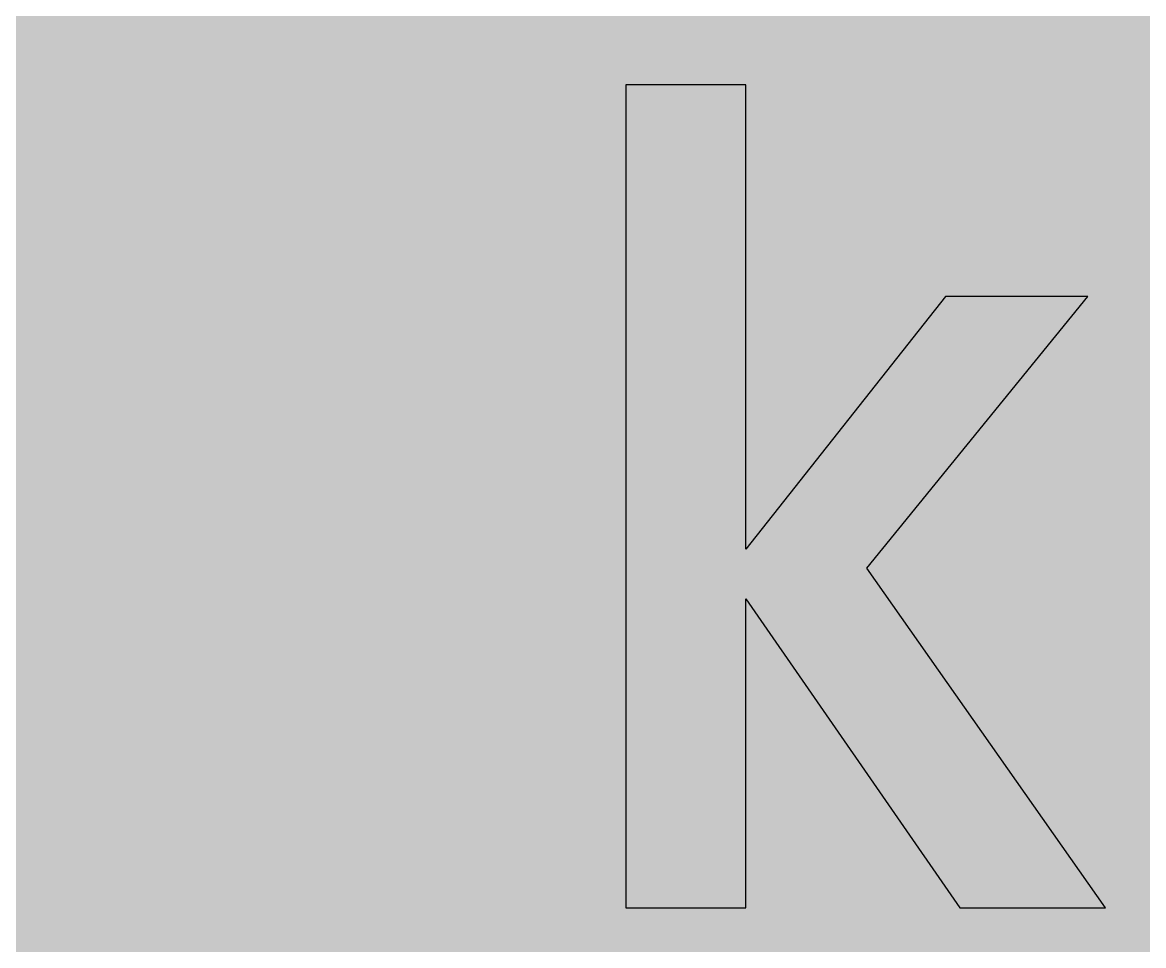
# Model space of a CAD drawing. Header units: millimetres. Extents: x 0 to 212, y 0 to 116.
# Drawn here: x 46.9 to 97.4, y 41.6 to 83.1 of the extents above; entities that cross this region are included whole.
import ezdxf

# ---------------------------------------------------------------- set-up
doc = ezdxf.new("R2010")
doc.units = ezdxf.units.MM

msp = doc.modelspace()

# ---------------------------------------------------------------- hatches: boundary and pattern name
for color, points in [(254, [(14.1633, 0.0536), (13.9878, 0.0533), (13.8125, 0.0559), (13.6373, 0.061), (13.462, 0.0686), (13.2893, 0.0787), (13.114, 0.0914), (12.9413, 0.1041), (12.7686, 0.1219), (12.5959, 0.1397), (12.4231, 0.16), (12.2504, 0.1829), (12.0777, 0.2057), (11.9075, 0.2337), (11.7373, 0.2616), (11.5672, 0.2921), (11.397, 0.3251), (11.2268, 0.3607), (11.0592, 0.3988), (10.8915, 0.4369), (10.7239, 0.4775), (10.5562, 0.5207), (10.3886, 0.5664), (10.2235, 0.6121), (10.0584, 0.6629), (9.8933, 0.7137), (9.7307, 0.7671), (9.5682, 0.8204), (9.4056, 0.8788), (9.2431, 0.9373), (9.083, 0.9982), (8.923, 1.0617), (8.763, 1.1252), (8.6055, 1.1938), (8.4455, 1.2624), (8.2906, 1.331), (8.1331, 1.4046), (7.9781, 1.4783), (7.8232, 1.5545), (7.6708, 1.6332), (7.5184, 1.7145), (7.366, 1.7958), (7.2161, 1.8796), (7.0663, 1.966), (6.919, 2.0523), (6.7716, 2.1438), (6.6243, 2.2352), (6.4795, 2.3266), (6.3348, 2.4232), (6.19, 2.5197), (6.0477, 2.6187), (5.908, 2.7178), (5.7683, 2.8194), (5.6286, 2.9235), (5.4915, 3.0302), (5.3543, 3.1369), (5.2197, 3.2461), (5.0851, 3.3579), (4.953, 3.4722), (4.8209, 3.5865), (4.6914, 3.7033), (4.5644, 3.8202), (4.4348, 3.9395), (4.3104, 4.0615), (4.1859, 4.1859), (4.0615, 4.3104), (3.9395, 4.4348), (3.8202, 4.5618), (3.7033, 4.6914), (3.5865, 4.8209), (3.4722, 4.953), (3.3579, 5.0851), (3.2487, 5.2197), (3.1369, 5.3543), (3.0302, 5.4915), (2.9235, 5.6286), (2.8194, 5.7683), (2.7178, 5.908), (2.6187, 6.0477), (2.5197, 6.19), (2.4232, 6.3348), (2.3266, 6.477), (2.2352, 6.6243), (2.1438, 6.7691), (2.0523, 6.919), (1.966, 7.0663), (1.8796, 7.2161), (1.7958, 7.366), (1.7145, 7.5184), (1.6332, 7.6708), (1.5545, 7.8232), (1.4783, 7.9781), (1.4046, 8.1331), (1.331, 8.2906), (1.2598, 8.4455), (1.1913, 8.603), (1.1252, 8.763), (1.0592, 8.923), (0.9982, 9.083), (0.9373, 9.2431), (0.8763, 9.4056), (0.8204, 9.5682), (0.7645, 9.7307), (0.7112, 9.8933), (0.6604, 10.0584), (0.6121, 10.2235), (0.5639, 10.3911), (0.5207, 10.5562), (0.4775, 10.7239), (0.4343, 10.8915), (0.3962, 11.0592), (0.3607, 11.2268), (0.3251, 11.397), (0.2921, 11.5672), (0.2616, 11.7373), (0.2311, 11.9075), (0.2057, 12.0802), (0.1803, 12.2504), (0.1575, 12.4231), (0.1372, 12.5959), (0.1194, 12.7686), (0.1041, 12.9413), (0.0889, 13.1166), (0.0787, 13.2893), (0.0686, 13.4645), (0.061, 13.6373), (0.0559, 13.8125), (0.0508, 13.9878), (0.0508, 14.163), (0.0522, 102.3592), (0.0508, 102.5322), (0.0559, 102.7074), (0.061, 102.8827), (0.0686, 103.058), (0.0787, 103.2307), (0.0889, 103.4059), (0.1041, 103.5787), (0.1194, 103.7514), (0.1372, 103.9241), (0.1575, 104.0968), (0.1803, 104.2695), (0.2057, 104.4423), (0.2311, 104.6124), (0.2616, 104.7826), (0.2921, 104.9528), (0.3251, 105.123), (0.3607, 105.2932), (0.3962, 105.4608), (0.4343, 105.6284), (0.4775, 105.7961), (0.5207, 105.9637), (0.5639, 106.1314), (0.6121, 106.2965), (0.6604, 106.4616), (0.7112, 106.6267), (0.7645, 106.7892), (0.8204, 106.9518), (0.8763, 107.1143), (0.9373, 107.2769), (0.9982, 107.4369), (1.0592, 107.5969), (1.1252, 107.757), (1.1913, 107.9144), (1.2598, 108.0745), (1.331, 108.2294), (1.4046, 108.3869), (1.4783, 108.5418), (1.5545, 108.6968), (1.6332, 108.8492), (1.7145, 109.0016), (1.7958, 109.154), (1.8796, 109.3038), (1.966, 109.4537), (2.0523, 109.601), (2.1438, 109.7483), (2.2352, 109.8956), (2.3266, 110.0404), (2.4232, 110.1852), (2.5197, 110.33), (2.6187, 110.4722), (2.7178, 110.6119), (2.8194, 110.7516), (2.9235, 110.8913), (3.0302, 111.0285), (3.1369, 111.1656), (3.2487, 111.3003), (3.3579, 111.4349), (3.4722, 111.567), (3.5865, 111.699), (3.7033, 111.8286), (3.8202, 111.9556), (3.9395, 112.0851), (4.0615, 112.2096), (4.1859, 112.334), (4.3104, 112.4585), (4.4348, 112.5804), (4.5644, 112.6998), (4.6914, 112.8166), (4.8209, 112.9335), (4.953, 113.0478), (5.0851, 113.1621), (5.2197, 113.2713), (5.3543, 113.3831), (5.4915, 113.4897), (5.6286, 113.5964), (5.7683, 113.7006), (5.908, 113.8022), (6.0477, 113.9012), (6.19, 114.0003), (6.3348, 114.0968), (6.4795, 114.1933), (6.6243, 114.2848), (6.7716, 114.3762), (6.919, 114.4676), (7.0663, 114.554), (7.2161, 114.6404), (7.366, 114.7242), (7.5184, 114.8055), (7.6708, 114.8867), (7.8232, 114.9655), (7.9781, 115.0417), (8.1331, 115.1153), (8.2906, 115.189), (8.4455, 115.2601), (8.6055, 115.3287), (8.763, 115.3947), (8.923, 115.4608), (9.083, 115.5217), (9.2431, 115.5827), (9.4056, 115.6437), (9.5682, 115.6995), (9.7307, 115.7554), (9.8933, 115.8088), (10.0584, 115.8596), (10.2235, 115.9078), (10.3886, 115.9561), (10.5562, 115.9993), (10.7239, 116.0424), (10.8915, 116.0856), (11.0592, 116.1237), (11.2268, 116.1593), (11.397, 116.1948), (11.5672, 116.2279), (11.7373, 116.2583), (11.9075, 116.2888), (12.0777, 116.3142), (12.2504, 116.3396), (12.4231, 116.3625), (12.5959, 116.3828), (12.7686, 116.4006), (12.9413, 116.4158), (13.114, 116.4311), (13.2893, 116.4412), (13.462, 116.4514), (13.6373, 116.459), (13.8125, 116.4641), (13.9878, 116.4692), (14.163, 116.4692), (197.6078, 116.4703), (197.7822, 116.4692), (197.9574, 116.4641), (198.1327, 116.459), (198.3054, 116.4514), (198.4807, 116.4412), (198.6534, 116.4311), (198.8287, 116.4158), (199.0014, 116.4006), (199.1741, 116.3828), (199.3468, 116.3625), (199.5195, 116.3396), (199.6897, 116.3142), (199.8624, 116.2888), (200.0326, 116.2583), (200.2028, 116.2279), (200.373, 116.1948), (200.5432, 116.1593), (200.7108, 116.1237), (200.8784, 116.0856), (201.0461, 116.0424), (201.2137, 115.9993), (201.3788, 115.9561), (201.5465, 115.9078), (201.7116, 115.8596), (201.8767, 115.8088), (202.0392, 115.7554), (202.2018, 115.6995), (202.3643, 115.6437), (202.5269, 115.5827), (202.6869, 115.5217), (202.8469, 115.4608), (203.007, 115.3947), (203.167, 115.3287), (203.3245, 115.2601), (203.4794, 115.189), (203.6369, 115.1153), (203.7918, 115.0417), (203.9468, 114.9655), (204.0992, 114.8867), (204.2516, 114.8055), (204.404, 114.7242), (204.5538, 114.6404), (204.7037, 114.554), (204.8535, 114.4676), (205.0009, 114.3762), (205.1456, 114.2848), (205.293, 114.1933), (205.4352, 114.0968), (205.58, 114.0003), (205.7222, 113.9012), (205.8619, 113.8022), (206.0016, 113.7006), (206.1413, 113.5964), (206.2785, 113.4897), (206.4156, 113.3831), (206.5503, 113.2713), (206.6849, 113.1621), (206.817, 113.0478), (206.949, 112.9335), (207.0786, 112.8166), (207.2081, 112.6998), (207.3351, 112.5804), (207.4596, 112.4585), (207.584, 112.334), (207.7085, 112.2096), (207.8304, 112.0851), (207.9498, 111.9556), (208.0666, 111.8286), (208.1835, 111.699), (208.2978, 111.567), (208.4121, 111.4349), (208.5238, 111.3003), (208.6331, 111.1656), (208.7397, 111.0285), (208.8464, 110.8913), (208.9506, 110.7516), (209.0522, 110.6119), (209.1512, 110.4722), (209.2503, 110.33), (209.3468, 110.1852), (209.4433, 110.0404), (209.5348, 109.8956), (209.6262, 109.7483), (209.7176, 109.601), (209.804, 109.4537), (209.8904, 109.3038), (209.9742, 109.154), (210.0555, 109.0016), (210.1367, 108.8492), (210.2155, 108.6968), (210.2917, 108.5418), (210.3653, 108.3869), (210.439, 108.2294), (210.5076, 108.0745), (210.5762, 107.9144), (210.6447, 107.757), (210.7082, 107.5969), (210.7717, 107.4369), (210.8327, 107.2769), (210.8911, 107.1143), (210.9495, 106.9518), (211.0029, 106.7892), (211.0562, 106.6267), (211.107, 106.4616), (211.1578, 106.2965), (211.2035, 106.1314), (211.2493, 105.9637), (211.2924, 105.7961), (211.3331, 105.6284), (211.3712, 105.4608), (211.4093, 105.2932), (211.4448, 105.123), (211.4779, 104.9528), (211.5083, 104.7826), (211.5363, 104.6124), (211.5642, 104.4423), (211.5871, 104.2695), (211.6099, 104.0968), (211.6303, 103.9241), (211.648, 103.7514), (211.6658, 103.5787), (211.6785, 103.4059), (211.6912, 103.2307), (211.7014, 103.058), (211.709, 102.8827), (211.7141, 102.7074), (211.7166, 102.5322), (211.7166, 102.3569), (211.7189, 14.1647), (211.7166, 13.9878), (211.7141, 13.8125), (211.709, 13.6373), (211.7014, 13.4645), (211.6912, 13.2893), (211.6785, 13.1166), (211.6658, 12.9413), (211.648, 12.7686), (211.6303, 12.5959), (211.6099, 12.4231), (211.5871, 12.2504), (211.5642, 12.0802), (211.5363, 11.9075), (211.5083, 11.7373), (211.4779, 11.5672), (211.4448, 11.397), (211.4093, 11.2268), (211.3712, 11.0592), (211.3331, 10.8915), (211.2924, 10.7239), (211.2493, 10.5562), (211.2035, 10.3911), (211.1578, 10.2235), (211.107, 10.0584), (211.0562, 9.8933), (211.0029, 9.7307), (210.9495, 9.5682), (210.8911, 9.4056), (210.8327, 9.2431), (210.7717, 9.083), (210.7082, 8.923), (210.6447, 8.763), (210.5762, 8.603), (210.5076, 8.4455), (210.439, 8.2906), (210.3653, 8.1331), (210.2917, 7.9781), (210.2155, 7.8232), (210.1367, 7.6708), (210.0555, 7.5184), (209.9742, 7.366), (209.8904, 7.2161), (209.804, 7.0663), (209.7176, 6.919), (209.6262, 6.7691), (209.5348, 6.6243), (209.4433, 6.477), (209.3468, 6.3348), (209.2503, 6.19), (209.1512, 6.0477), (209.0522, 5.908), (208.9506, 5.7683), (208.8464, 5.6286), (208.7397, 5.4915), (208.6331, 5.3543), (208.5238, 5.2197), (208.4121, 5.0851), (208.2978, 4.953), (208.1835, 4.8209), (208.0666, 4.6914), (207.9498, 4.5618), (207.8304, 4.4348), (207.7085, 4.3104), (207.584, 4.1859), (207.4596, 4.0615), (207.3351, 3.9395), (207.2081, 3.8202), (207.0786, 3.7033), (206.949, 3.5865), (206.817, 3.4722), (206.6849, 3.3579), (206.5503, 3.2461), (206.4156, 3.1369), (206.2785, 3.0302), (206.1413, 2.9235), (206.0016, 2.8194), (205.8619, 2.7178), (205.7222, 2.6187), (205.58, 2.5197), (205.4352, 2.4232), (205.293, 2.3266), (205.1456, 2.2352), (205.0009, 2.1438), (204.8535, 2.0523), (204.7037, 1.966), (204.5538, 1.8796), (204.404, 1.7958), (204.2516, 1.7145), (204.0992, 1.6332), (203.9468, 1.5545), (203.7918, 1.4783), (203.6369, 1.4046), (203.4794, 1.331), (203.3245, 1.2624), (203.167, 1.1938), (203.007, 1.1252), (202.8469, 1.0617), (202.6869, 0.9982), (202.5269, 0.9373), (202.3643, 0.8788), (202.2018, 0.8204), (202.0392, 0.7671), (201.8767, 0.7137), (201.7116, 0.6629), (201.5465, 0.6121), (201.3788, 0.5664), (201.2137, 0.5207), (201.0461, 0.4775), (200.8784, 0.4369), (200.7108, 0.3988), (200.5432, 0.3607), (200.373, 0.3251), (200.2028, 0.2921), (200.0326, 0.2616), (199.8624, 0.2337), (199.6897, 0.2057), (199.5195, 0.1829), (199.3468, 0.16), (199.1741, 0.1397), (199.0014, 0.1219), (198.8287, 0.1041), (198.6534, 0.0914), (198.4807, 0.0787), (198.3054, 0.0686), (198.1327, 0.061), (197.9574, 0.0559), (197.7822, 0.0533), (197.6069, 0.0533)]), (59, [(79.5073, 43.2689), (79.5073, 57.1856), (89.1385, 43.2689), (95.6991, 43.2689), (84.9574, 58.5608), (94.9053, 70.7842), (88.5031, 70.7842), (79.5073, 59.4085), (79.5073, 80.3092), (74.1094, 80.3092), (74.1094, 43.2689)])]:
    msp.add_hatch(color=color).paths.add_polyline_path(points)
h = msp.add_hatch(color=59)
edge = h.paths.add_edge_path()
edge.add_line((57.0177, 42.7397), (57.2668, 42.7406))
edge.add_line((57.2668, 42.7406), (57.5158, 42.7457))
edge.add_line((57.5158, 42.7457), (57.7672, 42.7533))
edge.add_line((57.7672, 42.7533), (58.0136, 42.7634))
edge.add_line((58.0136, 42.7634), (58.2625, 42.7787))
edge.add_line((58.2625, 42.7787), (58.5089, 42.7965))
edge.add_line((58.5089, 42.7965), (58.7553, 42.8193))
edge.add_line((58.7553, 42.8193), (59.0017, 42.8447))
edge.add_line((59.0017, 42.8447), (59.2455, 42.8727))
edge.add_line((59.2455, 42.8727), (59.4868, 42.9057))
edge.add_line((59.4868, 42.9057), (59.7281, 42.9412))
edge.add_line((59.7281, 42.9412), (59.9669, 42.9793))
edge.add_line((59.9669, 42.9793), (60.2056, 43.0225))
edge.add_line((60.2056, 43.0225), (60.4418, 43.0708))
edge.add_line((60.4418, 43.0708), (60.6755, 43.1216))
edge.add_line((60.6755, 43.1216), (60.9092, 43.1749))
edge.add_line((60.9092, 43.1749), (61.1378, 43.2333))
edge.add_line((61.1378, 43.2333), (61.3664, 43.2968))
edge.add_line((61.3664, 43.2968), (61.5925, 43.3629))
edge.add_line((61.5925, 43.3629), (61.8134, 43.434))
edge.add_line((61.8134, 43.434), (62.0344, 43.5077))
edge.add_line((62.0344, 43.5077), (62.2529, 43.5864))
edge.add_line((62.2529, 43.5864), (62.4688, 43.6702))
edge.add_line((62.4688, 43.6702), (62.6796, 43.7566))
edge.add_line((62.6796, 43.7566), (62.8879, 43.848))
edge.add_line((62.8879, 43.848), (63.0961, 43.9445))
edge.add_line((63.0961, 43.9445), (63.2968, 44.0436))
edge.add_line((63.2968, 44.0436), (63.4975, 44.1477))
edge.add_line((63.4975, 44.1477), (63.693, 44.257))
edge.add_line((63.693, 44.257), (63.8861, 44.3713))
edge.add_line((63.8861, 44.3713), (64.074, 44.4881))
edge.add_line((64.074, 44.4881), (64.2595, 44.61))
edge.add_line((64.2595, 44.61), (64.4398, 44.737))
edge.add_line((64.4398, 44.737), (64.6176, 44.8691))
edge.add_line((64.6176, 44.8691), (64.7903, 45.0037))
edge.add_line((64.7903, 45.0037), (64.958, 45.146))
edge.add_line((64.958, 45.146), (65.1231, 45.2907))
edge.add_line((65.1231, 45.2907), (65.2831, 45.4431))
edge.add_line((65.2831, 45.4431), (65.438, 45.5981))
edge.add_line((65.438, 45.5981), (65.5879, 45.7581))
edge.add_line((65.5879, 45.7581), (65.7327, 45.9232))
edge.add_line((65.7327, 45.9232), (65.8749, 46.0934))
edge.add_line((65.8749, 46.0934), (66.0095, 46.2712))
edge.add_line((66.0095, 46.2712), (66.1391, 46.4515))
edge.add_line((66.1391, 46.4515), (66.2661, 46.6369))
edge.add_line((66.2661, 46.6369), (66.3854, 46.8274))
edge.add_line((66.3854, 46.8274), (66.4997, 47.023))
edge.add_line((66.4997, 47.023), (66.609, 47.2262))
edge.add_line((66.609, 47.2262), (66.7106, 47.432))
edge.add_line((66.7106, 47.432), (66.8071, 47.6453))
edge.add_line((66.8071, 47.6453), (66.8985, 47.8612))
edge.add_line((66.8985, 47.8612), (66.9849, 48.0847))
edge.add_line((66.9849, 48.0847), (67.0636, 48.3133))
edge.add_line((67.0636, 48.3133), (67.1373, 48.547))
edge.add_line((67.1373, 48.547), (67.2033, 48.7883))
edge.add_line((67.2033, 48.7883), (67.2617, 49.0322))
edge.add_line((67.2617, 49.0322), (67.3151, 49.2836))
edge.add_line((67.3151, 49.2836), (67.3633, 49.5402))
edge.add_line((67.3633, 49.5402), (67.4014, 49.8043))
edge.add_line((67.4014, 49.8043), (67.4345, 50.071))
edge.add_line((67.4345, 50.071), (67.4599, 50.3453))
edge.add_line((67.4599, 50.3453), (67.4776, 50.6273))
edge.add_line((67.4776, 50.6273), (67.4903, 50.9118))
edge.add_line((67.4903, 50.9118), (67.4929, 51.2039))
edge.add_line((67.4929, 51.2039), (67.4827, 51.6433))
edge.add_line((67.4827, 51.6433), (67.4548, 52.0675))
edge.add_line((67.4548, 52.0675), (67.4065, 52.4739))
edge.add_line((67.4065, 52.4739), (67.343, 52.865))
edge.add_line((67.343, 52.865), (67.2592, 53.2435))
edge.add_line((67.2592, 53.2435), (67.1601, 53.6067))
edge.add_line((67.1601, 53.6067), (67.0458, 53.9547))
edge.add_line((67.0458, 53.9547), (66.9138, 54.2925))
edge.add_line((66.9138, 54.2925), (66.769, 54.6151))
edge.add_line((66.769, 54.6151), (66.609, 54.925))
edge.add_line((66.609, 54.925), (66.4337, 55.2221))
edge.add_line((66.4337, 55.2221), (66.2483, 55.5092))
edge.add_line((66.2483, 55.5092), (66.0502, 55.7835))
edge.add_line((66.0502, 55.7835), (65.8393, 56.0476))
edge.add_line((65.8393, 56.0476), (65.6184, 56.2991))
edge.add_line((65.6184, 56.2991), (65.3847, 56.5429))
edge.add_line((65.3847, 56.5429), (65.1434, 56.7741))
edge.add_line((65.1434, 56.7741), (64.8919, 56.9976))
edge.add_line((64.8919, 56.9976), (64.6328, 57.211))
edge.add_line((64.6328, 57.211), (64.3636, 57.4167))
edge.add_line((64.3636, 57.4167), (64.0893, 57.6123))
edge.add_line((64.0893, 57.6123), (63.8073, 57.8002))
edge.add_line((63.8073, 57.8002), (63.5178, 57.9831))
edge.add_line((63.5178, 57.9831), (63.2231, 58.1558))
edge.add_line((63.2231, 58.1558), (62.926, 58.3235))
edge.add_line((62.926, 58.3235), (62.6212, 58.4835))
edge.add_line((62.6212, 58.4835), (62.3164, 58.6384))
edge.add_line((62.3164, 58.6384), (62.0039, 58.7883))
edge.add_line((62.0039, 58.7883), (61.6915, 58.9305))
edge.add_line((61.6915, 58.9305), (61.3791, 59.0702))
edge.add_line((61.3791, 59.0702), (61.0616, 59.2049))
edge.add_line((61.0616, 59.2049), (60.7466, 59.3344))
edge.add_line((60.7466, 59.3344), (60.4317, 59.4614))
edge.add_line((60.4317, 59.4614), (60.1142, 59.5833))
edge.add_line((60.1142, 59.5833), (59.8018, 59.7052))
edge.add_line((59.8018, 59.7052), (59.4893, 59.8221))
edge.add_line((59.4893, 59.8221), (59.1795, 59.9389))
edge.add_line((59.1795, 59.9389), (58.8721, 60.0532))
edge.add_line((58.8721, 60.0532), (58.5673, 60.165))
edge.add_line((58.5673, 60.165), (58.2701, 60.2767))
edge.add_line((58.2701, 60.2767), (57.9755, 60.3885))
edge.add_line((57.9755, 60.3885), (57.6859, 60.4977))
edge.add_line((57.6859, 60.4977), (57.404, 60.6095))
edge.add_line((57.404, 60.6095), (57.1297, 60.7212))
edge.add_line((57.1297, 60.7212), (56.8604, 60.8355))
edge.add_line((56.8604, 60.8355), (56.6014, 60.9498))
edge.add_line((56.6014, 60.9498), (56.3499, 61.0641))
edge.add_line((56.3499, 61.0641), (56.1086, 61.1835))
edge.add_line((56.1086, 61.1835), (55.8749, 61.3054))
edge.add_line((55.8749, 61.3054), (55.6539, 61.4274))
edge.add_line((55.6539, 61.4274), (55.4431, 61.5544))
edge.add_line((55.4431, 61.5544), (55.245, 61.6864))
edge.add_line((55.245, 61.6864), (55.0596, 61.8211))
edge.add_line((55.0596, 61.8211), (54.8843, 61.9608))
edge.add_line((54.8843, 61.9608), (54.7243, 62.1055))
edge.add_line((54.7243, 62.1055), (54.5795, 62.2554))
edge.add_line((54.5795, 62.2554), (54.45, 62.4103))
edge.add_line((54.45, 62.4103), (54.3331, 62.5729))
edge.add_line((54.3331, 62.5729), (54.2341, 62.7405))
edge.add_line((54.2341, 62.7405), (54.1503, 62.9158))
edge.add_line((54.1503, 62.9158), (54.0868, 63.0987))
edge.add_line((54.0868, 63.0987), (54.0385, 63.2892))
edge.add_line((54.0385, 63.2892), (54.0106, 63.4873))
edge.add_line((54.0106, 63.4873), (54.0004, 63.693))
edge.add_line((54.0004, 63.693), (54.0004, 63.7972))
edge.add_line((54.0004, 63.7972), (54.0055, 63.9013))
edge.add_line((54.0055, 63.9013), (54.0106, 64.0029))
edge.add_line((54.0106, 64.0029), (54.0182, 64.1045))
edge.add_line((54.0182, 64.1045), (54.0283, 64.201))
edge.add_line((54.0283, 64.201), (54.0436, 64.2976))
edge.add_line((54.0436, 64.2976), (54.0588, 64.3915))
edge.add_line((54.0588, 64.3915), (54.0766, 64.4855))
edge.add_line((54.0766, 64.4855), (54.0944, 64.5744))
edge.add_line((54.0944, 64.5744), (54.1172, 64.6633))
edge.add_line((54.1172, 64.6633), (54.1426, 64.7497))
edge.add_line((54.1426, 64.7497), (54.168, 64.836))
edge.add_line((54.168, 64.836), (54.196, 64.9173))
edge.add_line((54.196, 64.9173), (54.229, 64.9986))
edge.add_line((54.229, 64.9986), (54.262, 65.0799))
edge.add_line((54.262, 65.0799), (54.2976, 65.1561))
edge.add_line((54.2976, 65.1561), (54.3331, 65.2323))
edge.add_line((54.3331, 65.2323), (54.3738, 65.3059))
edge.add_line((54.3738, 65.3059), (54.417, 65.3796))
edge.add_line((54.417, 65.3796), (54.4601, 65.4482))
edge.add_line((54.4601, 65.4482), (54.5059, 65.5193))
edge.add_line((54.5059, 65.5193), (54.5541, 65.5853))
edge.add_line((54.5541, 65.5853), (54.6049, 65.6514))
edge.add_line((54.6049, 65.6514), (54.6557, 65.7149))
edge.add_line((54.6557, 65.7149), (54.7091, 65.7758))
edge.add_line((54.7091, 65.7758), (54.7675, 65.8343))
edge.add_line((54.7675, 65.8343), (54.8234, 65.8927))
edge.add_line((54.8234, 65.8927), (54.8843, 65.9511))
edge.add_line((54.8843, 65.9511), (54.9478, 66.0044))
edge.add_line((54.9478, 66.0044), (55.0113, 66.0578))
edge.add_line((55.0113, 66.0578), (55.0774, 66.1086))
edge.add_line((55.0774, 66.1086), (55.1434, 66.1594))
edge.add_line((55.1434, 66.1594), (55.2145, 66.2076))
edge.add_line((55.2145, 66.2076), (55.2856, 66.2534))
edge.add_line((55.2856, 66.2534), (55.3593, 66.2991))
edge.add_line((55.3593, 66.2991), (55.4355, 66.3423))
edge.add_line((55.4355, 66.3423), (55.5117, 66.3829))
edge.add_line((55.5117, 66.3829), (55.5904, 66.4235))
edge.add_line((55.5904, 66.4235), (55.6717, 66.4616))
edge.add_line((55.6717, 66.4616), (55.7555, 66.4997))
edge.add_line((55.7555, 66.4997), (55.8394, 66.5328))
edge.add_line((55.8394, 66.5328), (55.9257, 66.5683))
edge.add_line((55.9257, 66.5683), (56.0121, 66.5988))
edge.add_line((56.0121, 66.5988), (56.1035, 66.6293))
edge.add_line((56.1035, 66.6293), (56.195, 66.6598))
edge.add_line((56.195, 66.6598), (56.2864, 66.6852))
edge.add_line((56.2864, 66.6852), (56.3829, 66.7106))
edge.add_line((56.3829, 66.7106), (56.4794, 66.736))
edge.add_line((56.4794, 66.736), (56.576, 66.7588))
edge.add_line((56.576, 66.7588), (56.675, 66.7791))
edge.add_line((56.675, 66.7791), (56.7766, 66.7995))
edge.add_line((56.7766, 66.7995), (56.8808, 66.8172))
edge.add_line((56.8808, 66.8172), (56.9849, 66.8325))
edge.add_line((56.9849, 66.8325), (57.0916, 66.8477))
edge.add_line((57.0916, 66.8477), (57.1983, 66.863))
edge.add_line((57.1983, 66.863), (57.3075, 66.8757))
edge.add_line((57.3075, 66.8757), (57.4167, 66.8858))
edge.add_line((57.4167, 66.8858), (57.531, 66.8934))
edge.add_line((57.531, 66.8934), (57.6428, 66.9036))
edge.add_line((57.6428, 66.9036), (57.7596, 66.9087))
edge.add_line((57.7596, 66.9087), (57.8739, 66.9138))
edge.add_line((57.8739, 66.9138), (57.9933, 66.9163))
edge.add_line((57.9933, 66.9163), (58.1127, 66.9188))
edge.add_line((58.1127, 66.9188), (58.232, 66.9188))
edge.add_line((58.232, 66.9188), (58.3438, 66.9188))
edge.add_line((58.3438, 66.9188), (58.4556, 66.9188))
edge.add_line((58.4556, 66.9188), (58.5673, 66.9163))
edge.add_line((58.5673, 66.9163), (58.6765, 66.9138))
edge.add_line((58.6765, 66.9138), (58.7883, 66.9112))
edge.add_line((58.7883, 66.9112), (58.8975, 66.9061))
edge.add_line((58.8975, 66.9061), (59.0067, 66.9036))
edge.add_line((59.0067, 66.9036), (59.116, 66.8985))
edge.add_line((59.116, 66.8985), (59.2252, 66.8909))
edge.add_line((59.2252, 66.8909), (59.3344, 66.8858))
edge.add_line((59.3344, 66.8858), (59.4436, 66.8782))
edge.add_line((59.4436, 66.8782), (59.5528, 66.868))
edge.add_line((59.5528, 66.868), (59.6621, 66.8604))
edge.add_line((59.6621, 66.8604), (59.7687, 66.8503))
edge.add_line((59.7687, 66.8503), (59.878, 66.8401))
edge.add_line((59.878, 66.8401), (59.9846, 66.8299))
edge.add_line((59.9846, 66.8299), (60.0939, 66.8172))
edge.add_line((60.0939, 66.8172), (60.2005, 66.8045))
edge.add_line((60.2005, 66.8045), (60.3072, 66.7918))
edge.add_line((60.3072, 66.7918), (60.4139, 66.7766))
edge.add_line((60.4139, 66.7766), (60.5231, 66.7614))
edge.add_line((60.5231, 66.7614), (60.6298, 66.7461))
edge.add_line((60.6298, 66.7461), (60.7365, 66.7309))
edge.add_line((60.7365, 66.7309), (60.8432, 66.7131))
edge.add_line((60.8432, 66.7131), (60.9498, 66.6953))
edge.add_line((60.9498, 66.6953), (61.0565, 66.6775))
edge.add_line((61.0565, 66.6775), (61.1632, 66.6572))
edge.add_line((61.1632, 66.6572), (61.2673, 66.6369))
edge.add_line((61.2673, 66.6369), (61.374, 66.6166))
edge.add_line((61.374, 66.6166), (61.4807, 66.5937))
edge.add_line((61.4807, 66.5937), (61.5874, 66.5734))
edge.add_line((61.5874, 66.5734), (61.6941, 66.5505))
edge.add_line((61.6941, 66.5505), (61.7982, 66.5251))
edge.add_line((61.7982, 66.5251), (61.9049, 66.4997))
edge.add_line((61.9049, 66.4997), (62.0116, 66.4743))
edge.add_line((62.0116, 66.4743), (62.1182, 66.4489))
edge.add_line((62.1182, 66.4489), (62.2224, 66.421))
edge.add_line((62.2224, 66.421), (62.3291, 66.3931))
edge.add_line((62.3291, 66.3931), (62.4357, 66.3651))
edge.add_line((62.4357, 66.3651), (62.5399, 66.3346))
edge.add_line((62.5399, 66.3346), (62.6466, 66.3067))
edge.add_line((62.6466, 66.3067), (62.7532, 66.2737))
edge.add_line((62.7532, 66.2737), (62.8599, 66.2432))
edge.add_line((62.8599, 66.2432), (62.9641, 66.2102))
edge.add_line((62.9641, 66.2102), (63.0707, 66.1772))
edge.add_line((63.0707, 66.1772), (63.1774, 66.1416))
edge.add_line((63.1774, 66.1416), (63.2841, 66.106))
edge.add_line((63.2841, 66.106), (63.3908, 66.0705))
edge.add_line((63.3908, 66.0705), (63.4975, 66.0349))
edge.add_line((63.4975, 66.0349), (63.6041, 65.9968))
edge.add_line((63.6041, 65.9968), (63.7108, 65.9587))
edge.add_line((63.7108, 65.9587), (63.8175, 65.9206))
edge.add_line((63.8175, 65.9206), (63.9242, 65.88))
edge.add_line((63.9242, 65.88), (64.0309, 65.8393))
edge.add_line((64.0309, 65.8393), (64.1375, 65.7962))
edge.add_line((64.1375, 65.7962), (64.2468, 65.7555))
edge.add_line((64.2468, 65.7555), (64.3534, 65.7123))
edge.add_line((64.3534, 65.7123), (64.4627, 65.6666))
edge.add_line((64.4627, 65.6666), (64.5693, 65.6234))
edge.add_line((64.5693, 65.6234), (64.6786, 65.5777))
edge.add_line((64.6786, 65.5777), (64.7852, 65.5295))
edge.add_line((64.7852, 65.5295), (64.8945, 65.4837))
edge.add_line((64.8945, 65.4837), (65.0037, 65.4355))
edge.add_line((65.0037, 65.4355), (65.1129, 65.3847))
edge.add_line((65.1129, 65.3847), (66.8595, 69.2503))
edge.add_line((66.8595, 69.2503), (66.7817, 69.2887))
edge.add_line((66.7817, 69.2887), (66.7004, 69.3293))
edge.add_line((66.7004, 69.3293), (66.6217, 69.3699))
edge.add_line((66.6217, 69.3699), (66.5378, 69.4106))
edge.add_line((66.5378, 69.4106), (66.454, 69.4538))
edge.add_line((66.454, 69.4538), (66.3702, 69.4944))
edge.add_line((66.3702, 69.4944), (66.2838, 69.5376))
edge.add_line((66.2838, 69.5376), (66.1949, 69.5808))
edge.add_line((66.1949, 69.5808), (66.106, 69.6239))
edge.add_line((66.106, 69.6239), (66.0146, 69.6671))
edge.add_line((66.0146, 69.6671), (65.9206, 69.7103))
edge.add_line((65.9206, 69.7103), (65.8266, 69.7535))
edge.add_line((65.8266, 69.7535), (65.7301, 69.7967))
edge.add_line((65.7301, 69.7967), (65.6311, 69.8398))
edge.add_line((65.6311, 69.8398), (65.532, 69.8856))
edge.add_line((65.532, 69.8856), (65.4304, 69.9287))
edge.add_line((65.4304, 69.9287), (65.3263, 69.9719))
edge.add_line((65.3263, 69.9719), (65.2221, 70.0151))
edge.add_line((65.2221, 70.0151), (65.1154, 70.0583))
edge.add_line((65.1154, 70.0583), (65.0062, 70.1015))
edge.add_line((65.0062, 70.1015), (64.897, 70.1446))
edge.add_line((64.897, 70.1446), (64.7852, 70.1878))
edge.add_line((64.7852, 70.1878), (64.6709, 70.231))
edge.add_line((64.6709, 70.231), (64.5566, 70.2742))
edge.add_line((64.5566, 70.2742), (64.4373, 70.3148))
edge.add_line((64.4373, 70.3148), (64.3204, 70.358))
edge.add_line((64.3204, 70.358), (64.1985, 70.3986))
edge.add_line((64.1985, 70.3986), (64.0766, 70.4393))
edge.add_line((64.0766, 70.4393), (63.9496, 70.4799))
edge.add_line((63.9496, 70.4799), (63.8251, 70.5206))
edge.add_line((63.8251, 70.5206), (63.6956, 70.5587))
edge.add_line((63.6956, 70.5587), (63.566, 70.5968))
edge.add_line((63.566, 70.5968), (63.4314, 70.6349))
edge.add_line((63.4314, 70.6349), (63.2993, 70.673))
edge.add_line((63.2993, 70.673), (63.1622, 70.7111))
edge.add_line((63.1622, 70.7111), (63.0225, 70.7466))
edge.add_line((63.0225, 70.7466), (62.8828, 70.7822))
edge.add_line((62.8828, 70.7822), (62.7405, 70.8152))
edge.add_line((62.7405, 70.8152), (62.5958, 70.8508))
edge.add_line((62.5958, 70.8508), (62.451, 70.8812))
edge.add_line((62.451, 70.8812), (62.3011, 70.9143))
edge.add_line((62.3011, 70.9143), (62.1513, 70.9447))
edge.add_line((62.1513, 70.9447), (61.9989, 70.9752))
edge.add_line((61.9989, 70.9752), (61.8439, 71.0032))
edge.add_line((61.8439, 71.0032), (61.6864, 71.0311))
edge.add_line((61.6864, 71.0311), (61.529, 71.059))
edge.add_line((61.529, 71.059), (61.3664, 71.0844))
edge.add_line((61.3664, 71.0844), (61.2038, 71.1098))
edge.add_line((61.2038, 71.1098), (61.0387, 71.1327))
edge.add_line((61.0387, 71.1327), (60.8711, 71.153))
edge.add_line((60.8711, 71.153), (60.7009, 71.1759))
edge.add_line((60.7009, 71.1759), (60.5282, 71.1937))
edge.add_line((60.5282, 71.1937), (60.3555, 71.2114))
edge.add_line((60.3555, 71.2114), (60.1777, 71.2292))
edge.add_line((60.1777, 71.2292), (59.9999, 71.2445))
edge.add_line((59.9999, 71.2445), (59.8195, 71.2572))
edge.add_line((59.8195, 71.2572), (59.6341, 71.2699))
edge.add_line((59.6341, 71.2699), (59.4487, 71.28))
edge.add_line((59.4487, 71.28), (59.2607, 71.2902))
edge.add_line((59.2607, 71.2902), (59.0728, 71.2978))
edge.add_line((59.0728, 71.2978), (58.8797, 71.3054))
edge.add_line((58.8797, 71.3054), (58.6842, 71.308))
edge.add_line((58.6842, 71.308), (58.486, 71.3105))
edge.add_line((58.486, 71.3105), (58.2879, 71.313))
edge.add_line((58.2879, 71.313), (58.0923, 71.3105))
edge.add_line((58.0923, 71.3105), (57.8968, 71.308))
edge.add_line((57.8968, 71.308), (57.6986, 71.3029))
edge.add_line((57.6986, 71.3029), (57.498, 71.2953))
edge.add_line((57.498, 71.2953), (57.2948, 71.2851))
edge.add_line((57.2948, 71.2851), (57.0916, 71.2724))
edge.add_line((57.0916, 71.2724), (56.8884, 71.2572))
edge.add_line((56.8884, 71.2572), (56.6826, 71.2394))
edge.add_line((56.6826, 71.2394), (56.4769, 71.2216))
edge.add_line((56.4769, 71.2216), (56.2712, 71.1987))
edge.add_line((56.2712, 71.1987), (56.0629, 71.1708))
edge.add_line((56.0629, 71.1708), (55.8546, 71.1429))
edge.add_line((55.8546, 71.1429), (55.6463, 71.1124))
edge.add_line((55.6463, 71.1124), (55.4406, 71.0768))
edge.add_line((55.4406, 71.0768), (55.2323, 71.0387))
edge.add_line((55.2323, 71.0387), (55.024, 70.9981))
edge.add_line((55.024, 70.9981), (54.8157, 70.9524))
edge.add_line((54.8157, 70.9524), (54.61, 70.9066))
edge.add_line((54.61, 70.9066), (54.4043, 70.8533))
edge.add_line((54.4043, 70.8533), (54.1985, 70.8))
edge.add_line((54.1985, 70.8), (53.9953, 70.7415))
edge.add_line((53.9953, 70.7415), (53.7921, 70.678))
edge.add_line((53.7921, 70.678), (53.5915, 70.612))
edge.add_line((53.5915, 70.612), (53.3908, 70.5409))
edge.add_line((53.3908, 70.5409), (53.1927, 70.4672))
edge.add_line((53.1927, 70.4672), (52.9971, 70.3885))
edge.add_line((52.9971, 70.3885), (52.8041, 70.3072))
edge.add_line((52.8041, 70.3072), (52.611, 70.2208))
edge.add_line((52.611, 70.2208), (52.4231, 70.1294))
edge.add_line((52.4231, 70.1294), (52.2351, 70.0354))
edge.add_line((52.2351, 70.0354), (52.0522, 69.9338))
edge.add_line((52.0522, 69.9338), (51.8693, 69.8297))
edge.add_line((51.8693, 69.8297), (51.6915, 69.7205))
edge.add_line((51.6915, 69.7205), (51.5163, 69.6087))
edge.add_line((51.5163, 69.6087), (51.3461, 69.4893))
edge.add_line((51.3461, 69.4893), (51.1759, 69.3649))
edge.add_line((51.1759, 69.3649), (51.0134, 69.2379))
edge.add_line((51.0134, 69.2379), (50.8508, 69.1032))
edge.add_line((50.8508, 69.1032), (50.6959, 68.9661))
edge.add_line((50.6959, 68.9661), (50.5409, 68.8213))
edge.add_line((50.5409, 68.8213), (50.3936, 68.6714))
edge.add_line((50.3936, 68.6714), (50.2488, 68.5165))
edge.add_line((50.2488, 68.5165), (50.1117, 68.3565))
edge.add_line((50.1117, 68.3565), (49.977, 68.1914))
edge.add_line((49.977, 68.1914), (49.8475, 68.0212))
edge.add_line((49.8475, 68.0212), (49.723, 67.8434))
edge.add_line((49.723, 67.8434), (49.6037, 67.6605))
edge.add_line((49.6037, 67.6605), (49.4894, 67.4726))
edge.add_line((49.4894, 67.4726), (49.3827, 67.277))
edge.add_line((49.3827, 67.277), (49.2811, 67.0763))
edge.add_line((49.2811, 67.0763), (49.1846, 66.8706))
edge.add_line((49.1846, 66.8706), (49.0957, 66.6572))
edge.add_line((49.0957, 66.6572), (49.0118, 66.4388))
edge.add_line((49.0118, 66.4388), (48.9331, 66.2127))
edge.add_line((48.9331, 66.2127), (48.862, 65.9816))
edge.add_line((48.862, 65.9816), (48.7985, 65.7428))
edge.add_line((48.7985, 65.7428), (48.7426, 65.4964))
edge.add_line((48.7426, 65.4964), (48.6918, 65.245))
edge.add_line((48.6918, 65.245), (48.6486, 64.9859))
edge.add_line((48.6486, 64.9859), (48.6131, 64.7192))
edge.add_line((48.6131, 64.7192), (48.5851, 64.4474))
edge.add_line((48.5851, 64.4474), (48.5648, 64.168))
edge.add_line((48.5648, 64.168), (48.5546, 63.881))
edge.add_line((48.5546, 63.881), (48.5496, 63.5864))
edge.add_line((48.5496, 63.5864), (48.5597, 63.1596))
edge.add_line((48.5597, 63.1596), (48.5877, 62.7482))
edge.add_line((48.5877, 62.7482), (48.6334, 62.3519))
edge.add_line((48.6334, 62.3519), (48.6994, 61.9735))
edge.add_line((48.6994, 61.9735), (48.7807, 61.6102))
edge.add_line((48.7807, 61.6102), (48.8772, 61.2623))
edge.add_line((48.8772, 61.2623), (48.9915, 60.9295))
edge.add_line((48.9915, 60.9295), (49.1211, 60.6095))
edge.add_line((49.1211, 60.6095), (49.2633, 60.3047))
edge.add_line((49.2633, 60.3047), (49.4208, 60.0126))
edge.add_line((49.4208, 60.0126), (49.591, 59.7306))
edge.add_line((49.591, 59.7306), (49.7764, 59.4639))
edge.add_line((49.7764, 59.4639), (49.972, 59.2074))
edge.add_line((49.972, 59.2074), (50.1777, 58.9636))
edge.add_line((50.1777, 58.9636), (50.3961, 58.7299))
edge.add_line((50.3961, 58.7299), (50.6247, 58.5064))
edge.add_line((50.6247, 58.5064), (50.8635, 58.2905))
edge.add_line((50.8635, 58.2905), (51.1099, 58.0873))
edge.add_line((51.1099, 58.0873), (51.3664, 57.8917))
edge.add_line((51.3664, 57.8917), (51.6306, 57.7063))
edge.add_line((51.6306, 57.7063), (51.9024, 57.5259))
edge.add_line((51.9024, 57.5259), (52.1792, 57.3557))
edge.add_line((52.1792, 57.3557), (52.4637, 57.1906))
edge.add_line((52.4637, 57.1906), (52.7533, 57.0332))
edge.add_line((52.7533, 57.0332), (53.0454, 56.8808))
edge.add_line((53.0454, 56.8808), (53.3451, 56.736))
edge.add_line((53.3451, 56.736), (53.6473, 56.5937))
edge.add_line((53.6473, 56.5937), (53.9521, 56.4591))
edge.add_line((53.9521, 56.4591), (54.2595, 56.327))
edge.add_line((54.2595, 56.327), (54.5694, 56.2))
edge.add_line((54.5694, 56.2), (54.8792, 56.0756))
edge.add_line((54.8792, 56.0756), (55.1917, 55.9537))
edge.add_line((55.1917, 55.9537), (55.5015, 55.8343))
edge.add_line((55.5015, 55.8343), (55.8114, 55.7174))
edge.add_line((55.8114, 55.7174), (56.1213, 55.6006))
edge.add_line((56.1213, 55.6006), (56.4286, 55.4863))
edge.add_line((56.4286, 55.4863), (56.7334, 55.372))
edge.add_line((56.7334, 55.372), (57.0357, 55.2577))
edge.add_line((57.0357, 55.2577), (57.3354, 55.1434))
edge.add_line((57.3354, 55.1434), (57.6301, 55.0291))
edge.add_line((57.6301, 55.0291), (57.9171, 54.9123))
edge.add_line((57.9171, 54.9123), (58.2016, 54.7929))
edge.add_line((58.2016, 54.7929), (58.481, 54.671))
edge.add_line((58.481, 54.671), (58.7502, 54.549))
edge.add_line((58.7502, 54.549), (59.0144, 54.422))
edge.add_line((59.0144, 54.422), (59.2709, 54.29))
edge.add_line((59.2709, 54.29), (59.5173, 54.1553))
edge.add_line((59.5173, 54.1553), (59.756, 54.0182))
edge.add_line((59.756, 54.0182), (59.9846, 53.8734))
edge.add_line((59.9846, 53.8734), (60.2031, 53.7235))
edge.add_line((60.2031, 53.7235), (60.4088, 53.5661))
edge.add_line((60.4088, 53.5661), (60.6044, 53.4035))
edge.add_line((60.6044, 53.4035), (60.7898, 53.2359))
edge.add_line((60.7898, 53.2359), (60.96, 53.0581))
edge.add_line((60.96, 53.0581), (61.1175, 52.8726))
edge.add_line((61.1175, 52.8726), (61.2597, 52.6821))
edge.add_line((61.2597, 52.6821), (61.3893, 52.4789))
edge.add_line((61.3893, 52.4789), (61.5036, 52.2681))
edge.add_line((61.5036, 52.2681), (61.6001, 52.0471))
edge.add_line((61.6001, 52.0471), (61.6814, 51.816))
edge.add_line((61.6814, 51.816), (61.7474, 51.5747))
edge.add_line((61.7474, 51.5747), (61.7931, 51.3207))
edge.add_line((61.7931, 51.3207), (61.8211, 51.0565))
edge.add_line((61.8211, 51.0565), (61.8312, 50.7797))
edge.add_line((61.8312, 50.7797), (61.8287, 50.6603))
edge.add_line((61.8287, 50.6603), (61.8261, 50.5409))
edge.add_line((61.8261, 50.5409), (61.8185, 50.4266))
edge.add_line((61.8185, 50.4266), (61.8084, 50.3123))
edge.add_line((61.8084, 50.3123), (61.7957, 50.2031))
edge.add_line((61.7957, 50.2031), (61.7804, 50.0939))
edge.add_line((61.7804, 50.0939), (61.7626, 49.9872))
edge.add_line((61.7626, 49.9872), (61.7398, 49.8831))
edge.add_line((61.7398, 49.8831), (61.7169, 49.7815))
edge.add_line((61.7169, 49.7815), (61.6915, 49.6824))
edge.add_line((61.6915, 49.6824), (61.661, 49.5859))
edge.add_line((61.661, 49.5859), (61.6306, 49.4919))
edge.add_line((61.6306, 49.4919), (61.595, 49.3979))
edge.add_line((61.595, 49.3979), (61.5569, 49.3065))
edge.add_line((61.5569, 49.3065), (61.5188, 49.2201))
edge.add_line((61.5188, 49.2201), (61.4756, 49.1338))
edge.add_line((61.4756, 49.1338), (61.4299, 49.0499))
edge.add_line((61.4299, 49.0499), (61.3816, 48.9661))
edge.add_line((61.3816, 48.9661), (61.3308, 48.8874))
edge.add_line((61.3308, 48.8874), (61.28, 48.8112))
edge.add_line((61.28, 48.8112), (61.2242, 48.735))
edge.add_line((61.2242, 48.735), (61.1657, 48.6613))
edge.add_line((61.1657, 48.6613), (61.1048, 48.5902))
edge.add_line((61.1048, 48.5902), (61.0413, 48.5191))
edge.add_line((61.0413, 48.5191), (60.9752, 48.453))
edge.add_line((60.9752, 48.453), (60.9092, 48.387))
edge.add_line((60.9092, 48.387), (60.8381, 48.3235))
edge.add_line((60.8381, 48.3235), (60.7644, 48.2625))
edge.add_line((60.7644, 48.2625), (60.6908, 48.2041))
edge.add_line((60.6908, 48.2041), (60.612, 48.1457))
edge.add_line((60.612, 48.1457), (60.5307, 48.0898))
edge.add_line((60.5307, 48.0898), (60.4495, 48.0365))
edge.add_line((60.4495, 48.0365), (60.3656, 47.9857))
edge.add_line((60.3656, 47.9857), (60.2767, 47.9349))
edge.add_line((60.2767, 47.9349), (60.1878, 47.8866))
edge.add_line((60.1878, 47.8866), (60.0964, 47.8409))
edge.add_line((60.0964, 47.8409), (60.0024, 47.7952))
edge.add_line((60.0024, 47.7952), (59.9059, 47.7545))
edge.add_line((59.9059, 47.7545), (59.8068, 47.7139))
edge.add_line((59.8068, 47.7139), (59.7052, 47.6733))
edge.add_line((59.7052, 47.6733), (59.6011, 47.6377))
edge.add_line((59.6011, 47.6377), (59.497, 47.6021))
edge.add_line((59.497, 47.6021), (59.3903, 47.5691))
edge.add_line((59.3903, 47.5691), (59.2785, 47.5361))
edge.add_line((59.2785, 47.5361), (59.1668, 47.5056))
edge.add_line((59.1668, 47.5056), (59.0525, 47.4777))
edge.add_line((59.0525, 47.4777), (58.9356, 47.4497))
edge.add_line((58.9356, 47.4497), (58.8188, 47.4269))
edge.add_line((58.8188, 47.4269), (58.6969, 47.4015))
edge.add_line((58.6969, 47.4015), (58.5749, 47.3812))
edge.add_line((58.5749, 47.3812), (58.4505, 47.3608))
edge.add_line((58.4505, 47.3608), (58.3235, 47.3405))
edge.add_line((58.3235, 47.3405), (58.1939, 47.3253))
edge.add_line((58.1939, 47.3253), (58.0644, 47.3075))
edge.add_line((58.0644, 47.3075), (57.9298, 47.2948))
edge.add_line((57.9298, 47.2948), (57.7952, 47.2821))
edge.add_line((57.7952, 47.2821), (57.658, 47.2719))
edge.add_line((57.658, 47.2719), (57.5208, 47.2618))
edge.add_line((57.5208, 47.2618), (57.3786, 47.2542))
edge.add_line((57.3786, 47.2542), (57.2364, 47.2465))
edge.add_line((57.2364, 47.2465), (57.0916, 47.2415))
edge.add_line((57.0916, 47.2415), (56.9443, 47.2389))
edge.add_line((56.9443, 47.2389), (56.7969, 47.2364))
edge.add_line((56.7969, 47.2364), (56.6445, 47.2364))
edge.add_line((56.6445, 47.2364), (56.5429, 47.2364))
edge.add_line((56.5429, 47.2364), (56.4413, 47.2389))
edge.add_line((56.4413, 47.2389), (56.3397, 47.2415))
edge.add_line((56.3397, 47.2415), (56.2356, 47.244))
edge.add_line((56.2356, 47.244), (56.1315, 47.2465))
edge.add_line((56.1315, 47.2465), (56.0273, 47.2516))
edge.add_line((56.0273, 47.2516), (55.9232, 47.2567))
edge.add_line((55.9232, 47.2567), (55.819, 47.2643))
edge.add_line((55.819, 47.2643), (55.7124, 47.2694))
edge.add_line((55.7124, 47.2694), (55.6082, 47.2796))
edge.add_line((55.6082, 47.2796), (55.5015, 47.2872))
edge.add_line((55.5015, 47.2872), (55.3949, 47.2973))
edge.add_line((55.3949, 47.2973), (55.2882, 47.3075))
edge.add_line((55.2882, 47.3075), (55.1815, 47.3177))
edge.add_line((55.1815, 47.3177), (55.0748, 47.3304))
edge.add_line((55.0748, 47.3304), (54.9656, 47.3431))
edge.add_line((54.9656, 47.3431), (54.8589, 47.3583))
edge.add_line((54.8589, 47.3583), (54.7497, 47.371))
edge.add_line((54.7497, 47.371), (54.643, 47.3862))
edge.add_line((54.643, 47.3862), (54.5338, 47.404))
edge.add_line((54.5338, 47.404), (54.4246, 47.4193))
edge.add_line((54.4246, 47.4193), (54.3154, 47.437))
edge.add_line((54.3154, 47.437), (54.2061, 47.4574))
edge.add_line((54.2061, 47.4574), (54.0969, 47.4751))
edge.add_line((54.0969, 47.4751), (53.9877, 47.4955))
edge.add_line((53.9877, 47.4955), (53.8759, 47.5183))
edge.add_line((53.8759, 47.5183), (53.7667, 47.5386))
edge.add_line((53.7667, 47.5386), (53.655, 47.5615))
edge.add_line((53.655, 47.5615), (53.5457, 47.5844))
edge.add_line((53.5457, 47.5844), (53.434, 47.6098))
edge.add_line((53.434, 47.6098), (53.3248, 47.6326))
edge.add_line((53.3248, 47.6326), (53.213, 47.6606))
edge.add_line((53.213, 47.6606), (53.1012, 47.686))
edge.add_line((53.1012, 47.686), (52.992, 47.7139))
edge.add_line((52.992, 47.7139), (52.8803, 47.7418))
edge.add_line((52.8803, 47.7418), (52.7685, 47.7698))
edge.add_line((52.7685, 47.7698), (52.6567, 47.8003))
edge.add_line((52.6567, 47.8003), (52.545, 47.8282))
edge.add_line((52.545, 47.8282), (52.4332, 47.8612))
edge.add_line((52.4332, 47.8612), (52.3215, 47.8917))
edge.add_line((52.3215, 47.8917), (52.2097, 47.9247))
edge.add_line((52.2097, 47.9247), (52.0979, 47.9577))
edge.add_line((52.0979, 47.9577), (51.9862, 47.9933))
edge.add_line((51.9862, 47.9933), (51.8744, 48.0263))
edge.add_line((51.8744, 48.0263), (51.7652, 48.0619))
edge.add_line((51.7652, 48.0619), (51.6534, 48.0974))
edge.add_line((51.6534, 48.0974), (51.5417, 48.1355))
edge.add_line((51.5417, 48.1355), (51.4299, 48.1736))
edge.add_line((51.4299, 48.1736), (51.3182, 48.2117))
edge.add_line((51.3182, 48.2117), (51.2064, 48.2524))
edge.add_line((51.2064, 48.2524), (51.0946, 48.2905))
edge.add_line((51.0946, 48.2905), (50.9829, 48.3311))
edge.add_line((50.9829, 48.3311), (50.8737, 48.3743))
edge.add_line((50.8737, 48.3743), (50.7619, 48.4149))
edge.add_line((50.7619, 48.4149), (50.6501, 48.4581))
edge.add_line((50.6501, 48.4581), (50.5409, 48.5013))
edge.add_line((50.5409, 48.5013), (50.4292, 48.547))
edge.add_line((50.4292, 48.547), (50.3199, 48.5902))
edge.add_line((50.3199, 48.5902), (50.2082, 48.6359))
edge.add_line((50.2082, 48.6359), (50.099, 48.6842))
edge.add_line((50.099, 48.6842), (49.9897, 48.7299))
edge.add_line((49.9897, 48.7299), (49.878, 48.7782))
edge.add_line((49.878, 48.7782), (49.7688, 48.8264))
edge.add_line((49.7688, 48.8264), (49.6595, 48.8772))
edge.add_line((49.6595, 48.8772), (47.9157, 44.9086))
edge.add_line((47.9157, 44.9086), (47.9958, 44.8615))
edge.add_line((47.9958, 44.8615), (48.0771, 44.8183))
edge.add_line((48.0771, 44.8183), (48.1635, 44.7726))
edge.add_line((48.1635, 44.7726), (48.2498, 44.7269))
edge.add_line((48.2498, 44.7269), (48.3413, 44.6811))
edge.add_line((48.3413, 44.6811), (48.4327, 44.6329))
edge.add_line((48.4327, 44.6329), (48.5267, 44.5872))
edge.add_line((48.5267, 44.5872), (48.6258, 44.5414))
edge.add_line((48.6258, 44.5414), (48.7248, 44.4932))
edge.add_line((48.7248, 44.4932), (48.8239, 44.4475))
edge.add_line((48.8239, 44.4475), (48.928, 44.3992))
edge.add_line((48.928, 44.3992), (49.0347, 44.3535))
edge.add_line((49.0347, 44.3535), (49.1414, 44.3078))
edge.add_line((49.1414, 44.3078), (49.2531, 44.2595))
edge.add_line((49.2531, 44.2595), (49.3649, 44.2138))
edge.add_line((49.3649, 44.2138), (49.4792, 44.1655))
edge.add_line((49.4792, 44.1655), (49.5935, 44.1198))
edge.add_line((49.5935, 44.1198), (49.7129, 44.0741))
edge.add_line((49.7129, 44.0741), (49.8323, 44.0284))
edge.add_line((49.8323, 44.0284), (49.9542, 43.9826))
edge.add_line((49.9542, 43.9826), (50.0786, 43.9369))
edge.add_line((50.0786, 43.9369), (50.2056, 43.8912))
edge.add_line((50.2056, 43.8912), (50.3352, 43.848))
edge.add_line((50.3352, 43.848), (50.4647, 43.8023))
edge.add_line((50.4647, 43.8023), (50.5968, 43.7591))
edge.add_line((50.5968, 43.7591), (50.7314, 43.7159))
edge.add_line((50.7314, 43.7159), (50.866, 43.6728))
edge.add_line((50.866, 43.6728), (51.0032, 43.6296))
edge.add_line((51.0032, 43.6296), (51.1429, 43.5889))
edge.add_line((51.1429, 43.5889), (51.2851, 43.5458))
edge.add_line((51.2851, 43.5458), (51.4274, 43.5051))
edge.add_line((51.4274, 43.5051), (51.5722, 43.467))
edge.add_line((51.5722, 43.467), (51.7195, 43.4264))
edge.add_line((51.7195, 43.4264), (51.8668, 43.3883))
edge.add_line((51.8668, 43.3883), (52.0167, 43.3502))
edge.add_line((52.0167, 43.3502), (52.1691, 43.3121))
edge.add_line((52.1691, 43.3121), (52.3215, 43.2765))
edge.add_line((52.3215, 43.2765), (52.4764, 43.241))
edge.add_line((52.4764, 43.241), (52.6339, 43.2079))
edge.add_line((52.6339, 43.2079), (52.7914, 43.1749))
edge.add_line((52.7914, 43.1749), (52.9514, 43.1419))
edge.add_line((52.9514, 43.1419), (53.1139, 43.1089))
edge.add_line((53.1139, 43.1089), (53.2765, 43.0784))
edge.add_line((53.2765, 43.0784), (53.4416, 43.0505))
edge.add_line((53.4416, 43.0505), (53.6067, 43.0225))
edge.add_line((53.6067, 43.0225), (53.7743, 42.9946))
edge.add_line((53.7743, 42.9946), (53.942, 42.9692))
edge.add_line((53.942, 42.9692), (54.1122, 42.9438))
edge.add_line((54.1122, 42.9438), (54.2849, 42.9209))
edge.add_line((54.2849, 42.9209), (54.4576, 42.8981))
edge.add_line((54.4576, 42.8981), (54.6329, 42.8777))
edge.add_line((54.6329, 42.8777), (54.8081, 42.8574))
edge.add_line((54.8081, 42.8574), (54.9859, 42.8396))
edge.add_line((54.9859, 42.8396), (55.1637, 42.8219))
edge.add_line((55.1637, 42.8219), (55.3441, 42.8066))
edge.add_line((55.3441, 42.8066), (55.5244, 42.7914))
edge.add_line((55.5244, 42.7914), (55.7073, 42.7812))
edge.add_line((55.7073, 42.7812), (55.8902, 42.7685))
edge.add_line((55.8902, 42.7685), (56.0756, 42.7609))
edge.add_line((56.0756, 42.7609), (56.261, 42.7533))
edge.add_line((56.261, 42.7533), (56.449, 42.7457))
edge.add_line((56.449, 42.7457), (56.6369, 42.7431))
edge.add_line((56.6369, 42.7431), (56.8249, 42.7406))
edge.add_line((56.8249, 42.7406), (57.0154, 42.738))
h.paths.add_polyline_path([(61.0387, 75.3879), (67.9178, 82.3733), (62.574, 82.3733), (58.3928, 79.1446), (54.2135, 82.3733), (48.8678, 82.3733), (55.747, 75.3879)], flags=16)

# ---------------------------------------------------------------- linework, layer by layer
at = {"color": 59}
msp.add_lwpolyline([(79.5073, 43.2689), (79.5073, 57.1856), (89.1385, 43.2689), (95.6991, 43.2689), (84.9574, 58.5608), (94.9053, 70.7842), (88.5031, 70.7842), (79.5073, 59.4085), (79.5073, 80.3092), (74.1094, 80.3092), (74.1094, 43.2689), (79.5073, 43.2689)], dxfattribs=at)

doc.saveas('drawing.dxf')
